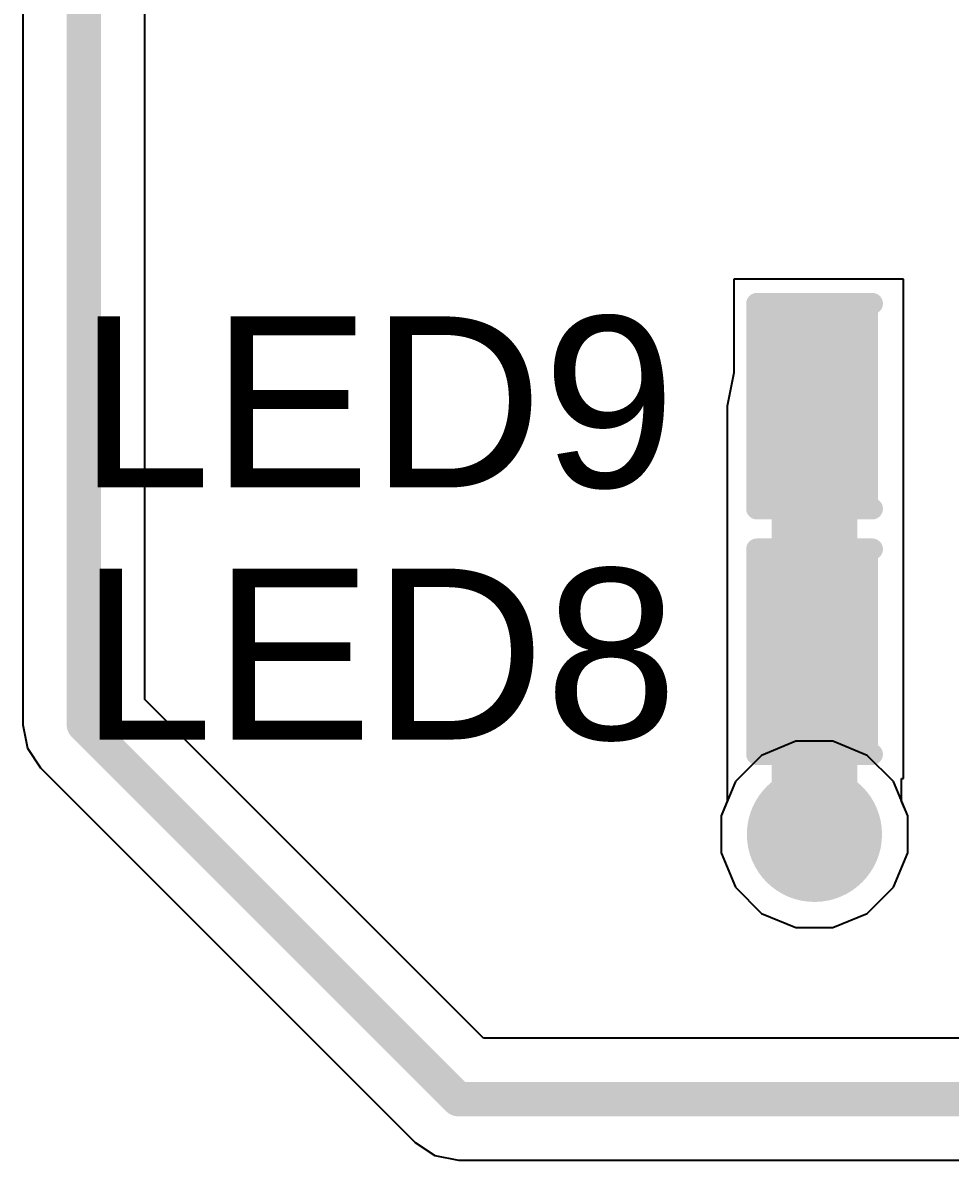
# Model space of a CAD drawing. Header units: millimetres. Extents: x 0 to 5423, y 0 to 5425.
# Drawn here: x 59.72 to 65.23, y 28.23 to 34.99 of the extents above; entities that cross this region are included whole.
import ezdxf

# ---------------------------------------------------------------- set-up
doc = ezdxf.new("R2010")
doc.units = ezdxf.units.MM
for name, color, linetype in [('BottomLayer', 5, 'Continuous'), ('BottomSolder', 6, 'Continuous'), ('TopLayer', 1, 'Continuous'), ('TopOverlay', 2, 'Continuous'), ('TopPaste', 8, 'Continuous'), ('TopSolder', 216, 'Continuous'), ('ViaHoleLayer', 16, 'Continuous')]:
    doc.layers.add(name, color=color, linetype=linetype)
doc.styles.add('Arial', font='', dxfattribs={"height": 0.2})
doc.styles.get('Arial').set_extended_font_data('Arial')

# ---------------------------------------------------------------- blocks, each defined once
blk = doc.blocks.new('LED_0603_1')
at = {"layer": 'TopLayer'}
for points in [[(-1, 0.5), (-0.5, 0.5), (-0.5, -0.5), (-1, -0.5)], [(0.5, 0.5), (1, 0.5), (1, -0.5), (0.5, -0.5)]]:
    blk.add_hatch(color=1, dxfattribs=at).paths.add_polyline_path(points)
at = {"layer": 'TopOverlay'}
blk.add_hatch(color=2, dxfattribs=at).paths.add_polyline_path([(1.1176, -0.6604), (1.7526, -0.6604), (1.7526, 0.6604), (1.1176, 0.6604)])
at = {"layer": 'TopPaste'}
for points in [[(-1, 0.5), (-0.5, 0.5), (-0.5, -0.5), (-1, -0.5)], [(0.5, 0.5), (1, 0.5), (1, -0.5), (0.5, -0.5)]]:
    blk.add_hatch(color=8, dxfattribs=at).paths.add_polyline_path(points)
at = {"layer": 'TopSolder'}
for points in [[(-1.1016, 0.6016), (-0.3984, 0.6016), (-0.3984, -0.6016), (-1.1016, -0.6016)], [(0.3984, 0.6016), (1.1016, 0.6016), (1.1016, -0.6016), (0.3984, -0.6016)]]:
    blk.add_hatch(color=216, dxfattribs=at).paths.add_polyline_path(points)
at = {"layer": 'TopOverlay', "const_width": 0.127}
for points in [[(-1.1176, 0.6096), (-0.4318, 0.6096)], [(-1.1176, -0.6096), (-1.1176, 0.6096)], [(0.4318, 0.6096), (1.1176, 0.6096)], [(1.1176, -0.6096), (1.1176, 0.6096)], [(-1.1176, -0.6096), (-0.4318, -0.6096)], [(0.4318, -0.6096), (1.1176, -0.6096)]]:
    blk.add_lwpolyline(points, dxfattribs=at)
at = {"layer": 'TopOverlay', "const_width": 0.0635}
for points in [[(-1.1494, 0.6096, 1), (-1.0858, 0.6096, 1)], [(-1.1494, 0.6096, 1), (-1.0858, 0.6096, 1)], [(-0.4636, 0.6096, 1), (-0.4001, 0.6096, 1)], [(0.4001, 0.6096, 1), (0.4636, 0.6096, 1)], [(1.0859, 0.6096, 1), (1.1494, 0.6096, 1)], [(1.0859, 0.6096, 1), (1.1494, 0.6096, 1)], [(-1.1494, -0.6096, 1), (-1.0858, -0.6096, 1)], [(-1.1494, -0.6096, 1), (-1.0858, -0.6096, 1)], [(-0.4636, -0.6096, 1), (-0.4001, -0.6096, 1)], [(0.4001, -0.6096, 1), (0.4636, -0.6096, 1)], [(1.0859, -0.6096, 1), (1.1494, -0.6096, 1)], [(1.0859, -0.6096, 1), (1.1494, -0.6096, 1)]]:
    blk.add_lwpolyline(points, format="xyb", close=True, dxfattribs=at)
blk = doc.blocks.new('LED_0603_295')
at = {"layer": 'TopLayer'}
for points in [[(-1, 0.5), (-0.5, 0.5), (-0.5, -0.5), (-1, -0.5)], [(0.5, 0.5), (1, 0.5), (1, -0.5), (0.5, -0.5)]]:
    blk.add_hatch(color=1, dxfattribs=at).paths.add_polyline_path(points)
at = {"layer": 'TopOverlay'}
blk.add_hatch(color=2, dxfattribs=at).paths.add_polyline_path([(1.1176, -0.6604), (1.7526, -0.6604), (1.7526, 0.6604), (1.1176, 0.6604)])
at = {"layer": 'TopPaste'}
for points in [[(-1, 0.5), (-0.5, 0.5), (-0.5, -0.5), (-1, -0.5)], [(0.5, 0.5), (1, 0.5), (1, -0.5), (0.5, -0.5)]]:
    blk.add_hatch(color=8, dxfattribs=at).paths.add_polyline_path(points)
at = {"layer": 'TopSolder'}
for points in [[(-1.1016, 0.6016), (-0.3984, 0.6016), (-0.3984, -0.6016), (-1.1016, -0.6016)], [(0.3984, 0.6016), (1.1016, 0.6016), (1.1016, -0.6016), (0.3984, -0.6016)]]:
    blk.add_hatch(color=216, dxfattribs=at).paths.add_polyline_path(points)
at = {"layer": 'TopOverlay', "const_width": 0.127}
for points in [[(-1.1176, 0.6096), (-0.4318, 0.6096)], [(-1.1176, -0.6096), (-1.1176, 0.6096)], [(0.4318, 0.6096), (1.1176, 0.6096)], [(1.1176, -0.6096), (1.1176, 0.6096)], [(-1.1176, -0.6096), (-0.4318, -0.6096)], [(0.4318, -0.6096), (1.1176, -0.6096)]]:
    blk.add_lwpolyline(points, dxfattribs=at)
at = {"layer": 'TopOverlay', "const_width": 0.0635}
for points in [[(-1.1494, 0.6096, 1), (-1.0858, 0.6096, 1)], [(-1.1494, 0.6096, 1), (-1.0858, 0.6096, 1)], [(-0.4636, 0.6096, 1), (-0.4001, 0.6096, 1)], [(0.4001, 0.6096, 1), (0.4636, 0.6096, 1)], [(1.0859, 0.6096, 1), (1.1494, 0.6096, 1)], [(1.0859, 0.6096, 1), (1.1494, 0.6096, 1)], [(-1.1494, -0.6096, 1), (-1.0858, -0.6096, 1)], [(-1.1494, -0.6096, 1), (-1.0858, -0.6096, 1)], [(-0.4636, -0.6096, 1), (-0.4001, -0.6096, 1)], [(0.4001, -0.6096, 1), (0.4636, -0.6096, 1)], [(1.0859, -0.6096, 1), (1.1494, -0.6096, 1)], [(1.0859, -0.6096, 1), (1.1494, -0.6096, 1)]]:
    blk.add_lwpolyline(points, format="xyb", close=True, dxfattribs=at)

msp = doc.modelspace()

# ---------------------------------------------------------------- hatches: boundary and pattern name
at = {"layer": 'BottomLayer'}
h = msp.add_hatch(color=5, dxfattribs=at)
edge = h.paths.add_edge_path()
edge.add_arc((64.4264, 30.1704), 0.3, 0, 360)
at = {"layer": 'BottomSolder'}
h = msp.add_hatch(color=6, dxfattribs=at)
edge = h.paths.add_edge_path()
edge.add_arc((64.4264, 30.1704), 0.4016, 0, 360)
at = {"layer": 'TopLayer'}
h = msp.add_hatch(color=1, dxfattribs=at)
edge = h.paths.add_edge_path()
edge.add_arc((64.4264, 30.1704), 0.3, 0, 360)
at = {"layer": 'TopSolder'}
h = msp.add_hatch(color=216, dxfattribs=at)
edge = h.paths.add_edge_path()
edge.add_arc((64.4264, 30.1704), 0.4016, 0, 360)
at = {"layer": 'ViaHoleLayer'}
h = msp.add_hatch(color=16, dxfattribs=at)
edge = h.paths.add_edge_path()
edge.add_arc((64.4264, 30.1704), 0.15, 0, 360)

# ---------------------------------------------------------------- linework, layer by layer
at = {"layer": 'BottomLayer'}
for p, q in [((64.3162, 30.7244), (64.1126, 30.6401)), ((64.5366, 30.7244), (64.3162, 30.7244)), ((64.7402, 30.6401), (64.5366, 30.7244)), ((64.1126, 30.6401), (63.9568, 30.4842)), ((64.8961, 30.4842), (64.7402, 30.6401)), ((63.9568, 30.4842), (63.8724, 30.2806)), ((64.9804, 30.2806), (64.8961, 30.4842)), ((63.8724, 30.2806), (63.8724, 30.0602)), ((64.9804, 30.0602), (64.9804, 30.2806)), ((63.8724, 30.0602), (63.9568, 29.8566)), ((64.8961, 29.8566), (64.9804, 30.0602)), ((63.9568, 29.8566), (64.1126, 29.7008)), ((64.7402, 29.7008), (64.8961, 29.8566)), ((64.1126, 29.7008), (64.3162, 29.6164)), ((64.5366, 29.6164), (64.7402, 29.7008)), ((64.3162, 29.6164), (64.5366, 29.6164))]:
    msp.add_line(p, q, dxfattribs=at)
at = {"layer": 'TopLayer'}
for p, q in [((59.7219, 41.778), (59.7219, 30.8222)), ((60.447, 30.9723), (60.447, 41.778)), ((64.9558, 33.4692), (63.9478, 33.4692)), ((63.9478, 33.4692), (63.9478, 32.913)), ((64.9558, 31.9612), (64.9558, 33.4692)), ((63.9478, 32.913), (63.9085, 32.7152)), ((63.9085, 32.7152), (63.9085, 30.3676)), ((64.9558, 30.5018), (64.9558, 31.9612)), ((62.4605, 28.9589), (60.447, 30.9723)), ((59.7219, 30.8222), (59.7219, 30.8222)), ((59.7219, 30.8222), (59.7495, 30.6834)), ((59.7495, 30.6834), (59.8281, 30.5658)), ((59.8281, 30.5658), (62.0539, 28.34)), ((64.9444, 30.3676), (64.9444, 30.5018)), ((64.9444, 30.5018), (64.9558, 30.5018)), ((63.9085, 30.3676), (63.8724, 30.2806)), ((64.9804, 30.2806), (64.9444, 30.3676)), ((63.8724, 30.2806), (63.8724, 30.0602)), ((64.9804, 30.0602), (64.9804, 30.2806)), ((63.8724, 30.0602), (63.9568, 29.8566)), ((64.8961, 29.8566), (64.9804, 30.0602)), ((63.9568, 29.8566), (64.1126, 29.7008)), ((64.7402, 29.7008), (64.8961, 29.8566)), ((64.1126, 29.7008), (64.3162, 29.6164)), ((64.5366, 29.6164), (64.7402, 29.7008)), ((64.3162, 29.6164), (64.5366, 29.6164)), ((68.5556, 28.9589), (62.4605, 28.9589)), ((62.0539, 28.34), (62.0539, 28.34)), ((62.0539, 28.34), (62.1715, 28.2614)), ((62.1715, 28.2614), (62.3103, 28.2338)), ((62.3103, 28.2338), (68.9486, 28.2338))]:
    msp.add_line(p, q, dxfattribs=at)
for points, const_width in [([(60.0845, 30.8222), (60.0845, 42.9126)], 0.2032), ([(64.4264, 30.1704), (64.4264, 32.7152)], 0.508), ([(60.0845, 30.8222), (62.3103, 28.5963)], 0.2032), ([(62.3103, 28.5963), (69.7562, 28.5963)], 0.2032)]:
    msp.add_lwpolyline(points, dxfattribs=dict(at, const_width=const_width))
for points, const_width in [([(64.2994, 32.7152, 1), (64.5534, 32.7152, 1)], 0.254), ([(60.0337, 30.8222, 1), (60.1353, 30.8222, 1)], 0.1016), ([(60.0337, 30.8222, 1), (60.1353, 30.8222, 1)], 0.1016), ([(64.2994, 30.1704, 1), (64.5534, 30.1704, 1)], 0.254), ([(62.2595, 28.5963, 1), (62.3611, 28.5963, 1)], 0.1016), ([(62.2595, 28.5963, 1), (62.3611, 28.5963, 1)], 0.1016)]:
    msp.add_lwpolyline(points, format="xyb", close=True, dxfattribs=dict(at, const_width=const_width))

# ---------------------------------------------------------------- block references
for name, p in [('LED_0603_295', (65.2018, 32.7152)), ('LED_0603_1', (65.2018, 31.2558))]:
    msp.add_blockref(name, p)

# ---------------------------------------------------------------- texts
at = {"layer": 'TopOverlay', "style": 'Arial'}
for s, p in [('LED9', (60.0511, 32.2328)), ('LED8', (60.0631, 30.7342))]:
    msp.add_text(s, height=1.016, dxfattribs=at).set_placement(p)

doc.saveas('drawing.dxf')
